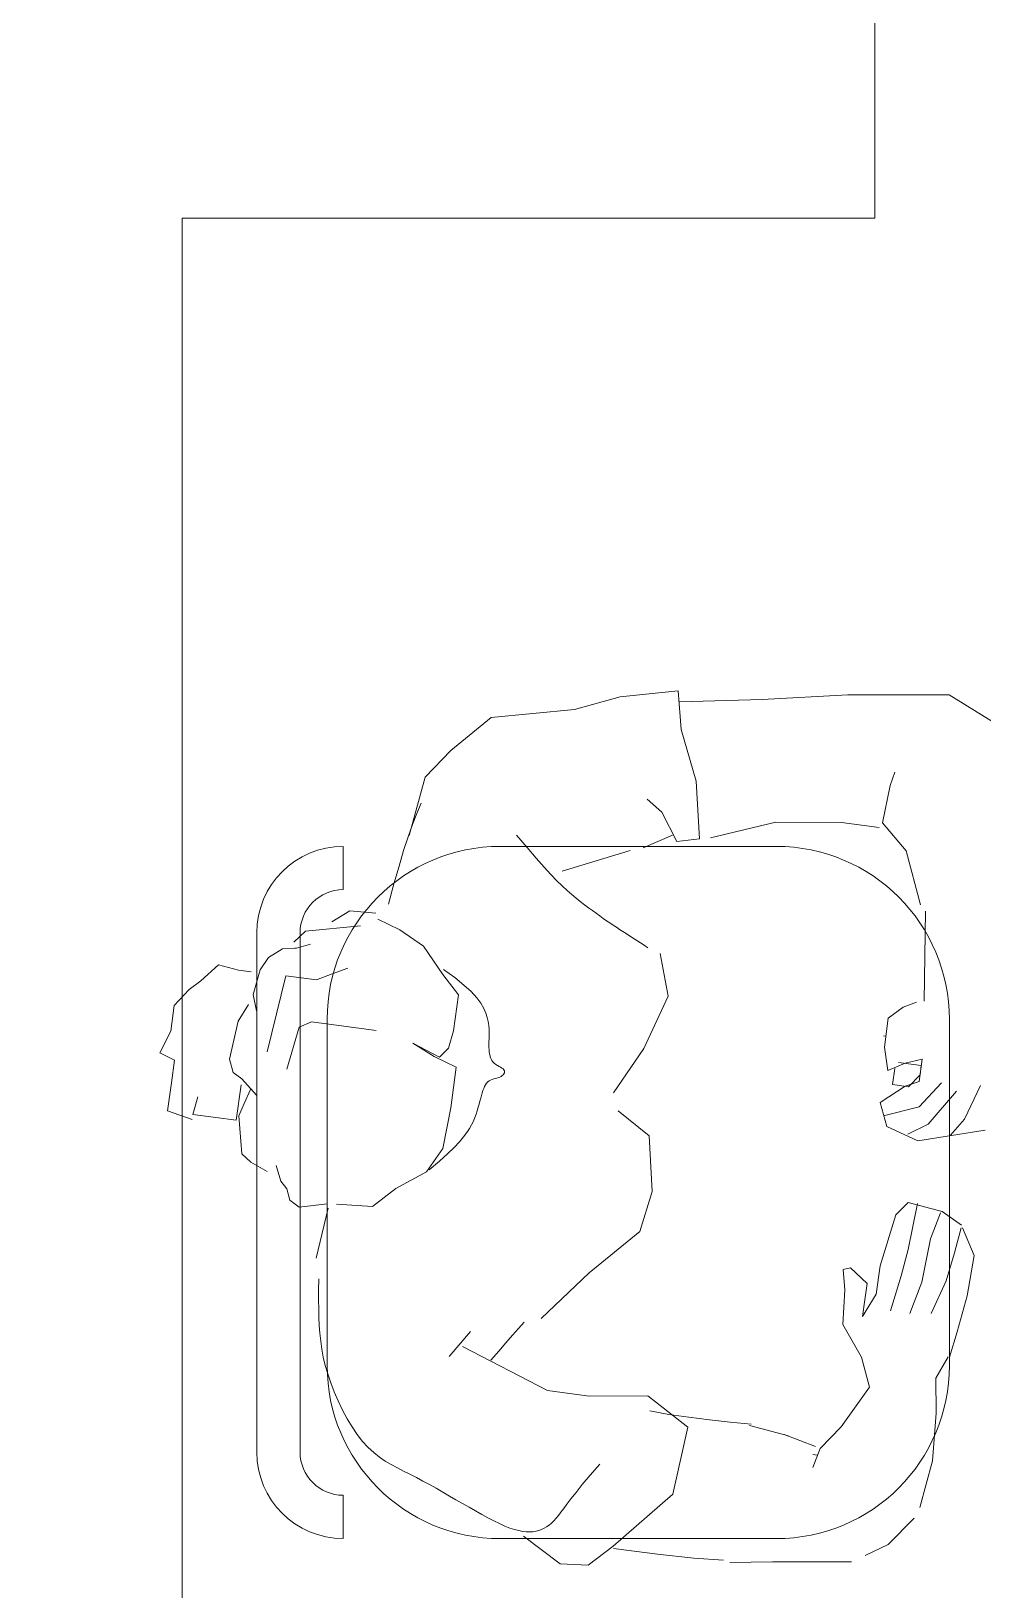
# Model space of a CAD drawing. Header units: metres. Extents: x -17 to 101, y 0 to 79.
# Drawn here: x 57.01 to 57.628, y 28.692 to 29.705 of the extents above; entities that cross this region are included whole.
import ezdxf

# ---------------------------------------------------------------- set-up
doc = ezdxf.new("R2010")
doc.units = ezdxf.units.M
doc.linetypes.add('HIDDEN2', pattern=[0.1875, 0.125, -0.0625])
doc.layers.add('Cotas varias El', color=253, linetype='Continuous', lineweight=13)
doc.layers.add('TOMACORRIENTE', color=5, linetype='HIDDEN2', lineweight=30)

msp = doc.modelspace()

# ---------------------------------------------------------------- linework, layer by layer
at = {"layer": 'Cotas varias El'}
for p, q in [((57.3921, 29.2727), (57.4299, 29.2766)), ((57.4299, 29.2766), (57.4318, 29.2513)), ((57.4845, 29.2709), (57.5402, 29.274)), ((57.5402, 29.274), (57.606, 29.2739)), ((57.606, 29.2739), (57.6389, 29.2535)), ((57.3083, 29.2593), (57.3625, 29.2643)), ((57.3625, 29.2643), (57.3921, 29.2727)), ((57.4308, 29.2694), (57.4845, 29.2709)), ((57.2822, 29.2378), (57.3083, 29.2593)), ((57.4318, 29.2513), (57.4416, 29.2178)), ((57.2655, 29.2205), (57.2822, 29.2378)), ((57.5677, 29.215), (57.5707, 29.2236)), ((57.255, 29.1826), (57.2655, 29.2205)), ((57.4416, 29.2178), (57.4437, 29.1803)), ((57.5627, 29.1908), (57.5677, 29.215)), ((57.2601, 29.1969), (57.2629, 29.2035)), ((57.4192, 29.1977), (57.4097, 29.2062)), ((57.2573, 29.1897), (57.2601, 29.1969)), ((57.4291, 29.1787), (57.4192, 29.1977)), ((57.2544, 29.1817), (57.2573, 29.1897)), ((57.3317, 29.1746), (57.3249, 29.1828)), ((57.4072, 29.1745), (57.4262, 29.1827)), ((57.4933, 29.1912), (57.4509, 29.181)), ((57.5359, 29.1909), (57.4933, 29.1912)), ((57.5604, 29.1876), (57.5359, 29.1909)), ((57.5781, 29.1725), (57.5627, 29.1908)), ((57.2485, 29.1626), (57.2515, 29.1728)), ((57.2515, 29.1728), (57.2544, 29.1817)), ((57.3376, 29.1677), (57.3317, 29.1746)), ((57.3986, 29.1728), (57.3545, 29.1592)), ((57.4437, 29.1803), (57.4291, 29.1787)), ((57.5874, 29.1374), (57.5781, 29.1725)), ((57.2452, 29.1511), (57.2485, 29.1626)), ((57.3427, 29.1619), (57.3376, 29.1677)), ((57.3471, 29.1571), (57.3427, 29.1619)), ((57.351, 29.1531), (57.3471, 29.1571)), ((57.3545, 29.1497), (57.351, 29.1531)), ((57.2417, 29.1378), (57.2452, 29.1511)), ((57.3577, 29.1468), (57.3545, 29.1497)), ((57.3607, 29.1442), (57.3577, 29.1468)), ((57.3635, 29.1418), (57.3607, 29.1442)), ((57.3663, 29.1396), (57.3635, 29.1418)), ((57.2049, 29.1264), (57.2165, 29.1336)), ((57.2165, 29.1336), (57.2335, 29.1321)), ((57.369, 29.1375), (57.3663, 29.1396)), ((57.3716, 29.1355), (57.369, 29.1375)), ((57.3741, 29.1337), (57.3716, 29.1355)), ((57.3765, 29.1319), (57.3741, 29.1337)), ((57.3789, 29.1302), (57.3765, 29.1319)), ((57.5906, 29.1334), (57.5896, 29.0748)), ((57.1877, 29.1203), (57.2235, 29.1238)), ((57.249, 29.1212), (57.2347, 29.1281)), ((57.2645, 29.1106), (57.249, 29.1212)), ((57.3811, 29.1286), (57.3789, 29.1302)), ((57.3833, 29.1271), (57.3811, 29.1286)), ((57.3855, 29.1257), (57.3833, 29.1271)), ((57.3876, 29.1242), (57.3855, 29.1257)), ((57.3897, 29.1228), (57.3876, 29.1242)), ((57.3918, 29.1214), (57.3897, 29.1228)), ((57.3939, 29.1201), (57.3918, 29.1214)), ((57.1801, 29.1132), (57.1877, 29.1203)), ((57.1818, 29.1092), (57.191, 29.1118)), ((57.3961, 29.1187), (57.3939, 29.1201)), ((57.3983, 29.1172), (57.3961, 29.1187)), ((57.4006, 29.1157), (57.3983, 29.1172)), ((57.403, 29.1142), (57.4006, 29.1157)), ((57.4054, 29.1127), (57.403, 29.1142)), ((57.4077, 29.1111), (57.4054, 29.1127)), ((57.4101, 29.1094), (57.4077, 29.1111)), ((57.1582, 29.0951), (57.1637, 29.1032)), ((57.1637, 29.1032), (57.1728, 29.1089)), ((57.1728, 29.1089), (57.1809, 29.1093)), ((57.1809, 29.1093), (57.1818, 29.1092)), ((57.277, 29.0921), (57.2645, 29.1106)), ((57.4234, 29.078), (57.4182, 29.1057)), ((57.1197, 29.088), (57.1312, 29.0985)), ((57.1312, 29.0985), (57.1442, 29.095)), ((57.1442, 29.095), (57.1525, 29.0939)), ((57.1538, 29.0792), (57.1582, 29.0951)), ((57.1629, 29.0419), (57.1749, 29.0913)), ((57.1749, 29.0913), (57.1948, 29.0886)), ((57.1948, 29.0886), (57.2051, 29.0926)), ((57.2051, 29.0926), (57.2153, 29.0962)), ((57.2871, 29.0789), (57.277, 29.0921)), ((57.2848, 29.0901), (57.2775, 29.0954)), ((57.1024, 29.0719), (57.1122, 29.0823)), ((57.1122, 29.0823), (57.1197, 29.088)), ((57.2907, 29.0853), (57.2848, 29.0901)), ((57.2954, 29.081), (57.2907, 29.0853)), ((57.299, 29.077), (57.2954, 29.081)), ((57.1002, 29.0554), (57.1024, 29.0719)), ((57.1439, 29.0618), (57.1507, 29.0727)), ((57.156, 29.0686), (57.1538, 29.0792)), ((57.2839, 29.0556), (57.2871, 29.0789)), ((57.3016, 29.0734), (57.299, 29.077)), ((57.3035, 29.0701), (57.3016, 29.0734)), ((57.4076, 29.0441), (57.4234, 29.078)), ((57.576, 29.071), (57.5664, 29.0637)), ((57.5848, 29.0741), (57.576, 29.071)), ((57.1383, 29.0372), (57.1439, 29.0618)), ((57.1837, 29.0579), (57.1917, 29.0614)), ((57.1917, 29.0614), (57.2337, 29.0557)), ((57.3049, 29.067), (57.3035, 29.0701)), ((57.3058, 29.0642), (57.3049, 29.067)), ((57.3064, 29.0615), (57.3058, 29.0642)), ((57.3068, 29.059), (57.3064, 29.0615)), ((57.5664, 29.0637), (57.5639, 29.0448)), ((57.093, 29.0412), (57.1002, 29.0554)), ((57.1755, 29.0306), (57.1837, 29.0579)), ((57.2807, 29.0443), (57.2839, 29.0556)), ((57.307, 29.0567), (57.3068, 29.059)), ((57.3069, 29.0484), (57.307, 29.0503)), ((57.3071, 29.0544), (57.307, 29.0567)), ((57.307, 29.0503), (57.3071, 29.0523)), ((57.3071, 29.0523), (57.3071, 29.0544)), ((57.1026, 29.0365), (57.093, 29.0412)), ((57.2575, 29.0474), (57.2747, 29.0383)), ((57.2714, 29.0388), (57.2575, 29.0474)), ((57.2747, 29.0383), (57.2807, 29.0443)), ((57.3069, 29.0466), (57.3069, 29.0484)), ((57.3069, 29.0448), (57.3069, 29.0466)), ((57.307, 29.0432), (57.3069, 29.0448)), ((57.3071, 29.0416), (57.307, 29.0432)), ((57.3074, 29.0401), (57.3071, 29.0416)), ((57.3077, 29.0387), (57.3074, 29.0401)), ((57.3879, 29.0153), (57.4076, 29.0441)), ((57.5639, 29.0448), (57.566, 29.0297)), ((57.1006, 29.0216), (57.1026, 29.0365)), ((57.1408, 29.0284), (57.1383, 29.0372)), ((57.2857, 29.0318), (57.2714, 29.0388)), ((57.2821, 29.0054), (57.2857, 29.0318)), ((57.3082, 29.0375), (57.3077, 29.0387)), ((57.3088, 29.0363), (57.3082, 29.0375)), ((57.3095, 29.0353), (57.3088, 29.0363)), ((57.3104, 29.0344), (57.3095, 29.0353)), ((57.3114, 29.0336), (57.3104, 29.0344)), ((57.3124, 29.033), (57.3114, 29.0336)), ((57.3135, 29.0323), (57.3124, 29.033)), ((57.3145, 29.0318), (57.3135, 29.0323)), ((57.3154, 29.0312), (57.3145, 29.0318)), ((57.3161, 29.0307), (57.3154, 29.0312)), ((57.3167, 29.0301), (57.3161, 29.0307)), ((57.317, 29.0295), (57.3167, 29.0301)), ((57.566, 29.0297), (57.5774, 29.0344)), ((57.5706, 29.0311), (57.5692, 29.0206)), ((57.5878, 29.033), (57.5731, 29.035)), ((57.5774, 29.0344), (57.5884, 29.0372)), ((57.5884, 29.0372), (57.5864, 29.0226)), ((57.587, 29.0268), (57.5878, 29.033)), ((57.0981, 29.0035), (57.1006, 29.0216)), ((57.1463, 29.0242), (57.1408, 29.0284)), ((57.1459, 29.0205), (57.1427, 28.9974)), ((57.156, 29.0137), (57.1463, 29.0242)), ((57.304, 29.0194), (57.3046, 29.0205)), ((57.3046, 29.0205), (57.3053, 29.0215)), ((57.3053, 29.0215), (57.3061, 29.0223)), ((57.3061, 29.0223), (57.307, 29.0229)), ((57.307, 29.0229), (57.3079, 29.0235)), ((57.3079, 29.0235), (57.309, 29.0239)), ((57.309, 29.0239), (57.31, 29.0242)), ((57.31, 29.0242), (57.3111, 29.0245)), ((57.3111, 29.0245), (57.3121, 29.0248)), ((57.3121, 29.0248), (57.3131, 29.0251)), ((57.3131, 29.0251), (57.3141, 29.0254)), ((57.3141, 29.0254), (57.3149, 29.0259)), ((57.3149, 29.0259), (57.3156, 29.0264)), ((57.3156, 29.0264), (57.3162, 29.027)), ((57.3162, 29.027), (57.3167, 29.0276)), ((57.3167, 29.0276), (57.317, 29.0282)), ((57.3171, 29.0289), (57.317, 29.0295)), ((57.317, 29.0282), (57.3171, 29.0289)), ((57.5692, 29.0206), (57.5796, 29.0192)), ((57.5864, 29.0226), (57.5774, 29.0195)), ((57.5796, 29.0192), (57.587, 29.0268)), ((57.5864, 29.0062), (57.6009, 29.0216)), ((57.6158, 28.9981), (57.6263, 29.0199)), ((57.1146, 29.0012), (57.1178, 29.0126)), ((57.1478, 29.0083), (57.152, 29.0173)), ((57.3006, 29.0078), (57.3011, 29.0098)), ((57.3011, 29.0098), (57.3016, 29.0117)), ((57.3016, 29.0117), (57.302, 29.0135)), ((57.302, 29.0135), (57.3025, 29.0151)), ((57.3025, 29.0151), (57.303, 29.0167)), ((57.303, 29.0167), (57.3035, 29.0181)), ((57.3035, 29.0181), (57.304, 29.0194)), ((57.5774, 29.0195), (57.5612, 29.0089)), ((57.5923, 28.9948), (57.6108, 29.0162)), ((57.1141, 28.9979), (57.0981, 29.0035)), ((57.1295, 28.9992), (57.1146, 29.0012)), ((57.1444, 29.0003), (57.1478, 29.0083)), ((57.1464, 28.9755), (57.1444, 29.0003)), ((57.2769, 28.9791), (57.2821, 29.0054)), ((57.2977, 28.9991), (57.2986, 29.0014)), ((57.2986, 29.0014), (57.2993, 29.0036)), ((57.2993, 29.0036), (57.3, 29.0058)), ((57.3, 29.0058), (57.3006, 29.0078)), ((57.4111, 28.9873), (57.3908, 29.0036)), ((57.5612, 29.0089), (57.5655, 28.9934)), ((57.5633, 29.0002), (57.5864, 29.0062)), ((57.1427, 28.9974), (57.1295, 28.9992)), ((57.2905, 28.9865), (57.2926, 28.9894)), ((57.2926, 28.9894), (57.2943, 28.992)), ((57.2943, 28.992), (57.2956, 28.9944)), ((57.2956, 28.9944), (57.2968, 28.9968)), ((57.2968, 28.9968), (57.2977, 28.9991)), ((57.5655, 28.9934), (57.5856, 28.9841)), ((57.579, 28.9883), (57.5923, 28.9948)), ((57.5856, 28.9841), (57.6293, 28.991)), ((57.6069, 28.9877), (57.6158, 28.9981)), ((57.2663, 28.9638), (57.2769, 28.9791)), ((57.28, 28.9756), (57.2844, 28.9797)), ((57.2844, 28.9797), (57.2878, 28.9834)), ((57.2878, 28.9834), (57.2905, 28.9865)), ((57.4129, 28.9511), (57.4111, 28.9873)), ((57.1523, 28.9701), (57.1464, 28.9755)), ((57.1629, 28.964), (57.1523, 28.9701)), ((57.2681, 28.9652), (57.2747, 28.9708)), ((57.2747, 28.9708), (57.28, 28.9756)), ((57.1717, 28.9578), (57.1687, 28.9679)), ((57.2464, 28.953), (57.2663, 28.9638)), ((57.1755, 28.9527), (57.1717, 28.9578)), ((57.1776, 28.9455), (57.1755, 28.9527)), ((57.2312, 28.9414), (57.2464, 28.953)), ((57.4049, 28.9251), (57.4129, 28.9511)), ((57.1836, 28.9409), (57.1776, 28.9455)), ((57.2019, 28.943), (57.1836, 28.9409)), ((57.1946, 28.9077), (57.2024, 28.9403)), ((57.2078, 28.9429), (57.2312, 28.9414)), ((57.5794, 28.944), (57.5713, 28.9359)), ((57.5793, 28.9134), (57.5853, 28.9432)), ((57.6013, 28.938), (57.5794, 28.944)), ((57.5713, 28.9359), (57.5611, 28.9028)), ((57.5938, 28.9202), (57.6003, 28.9372)), ((57.614, 28.9292), (57.6013, 28.938)), ((57.372, 28.8981), (57.4049, 28.9251)), ((57.5881, 28.8922), (57.5938, 28.9202)), ((57.6094, 28.9111), (57.6138, 28.9275)), ((57.6221, 28.9094), (57.6147, 28.9274)), ((57.5747, 28.8962), (57.5793, 28.9134)), ((57.604, 28.893), (57.6094, 28.9111)), ((57.6176, 28.8833), (57.6221, 28.9094)), ((57.5419, 28.9015), (57.5371, 28.9004)), ((57.5371, 28.9004), (57.5381, 28.8872)), ((57.5526, 28.8913), (57.5419, 28.9015)), ((57.5611, 28.9028), (57.5586, 28.8844)), ((57.1964, 28.8943), (57.1962, 28.8868)), ((57.3409, 28.8685), (57.372, 28.8981)), ((57.5511, 28.8806), (57.5526, 28.8913)), ((57.5679, 28.8735), (57.5747, 28.8962)), ((57.5803, 28.8718), (57.5881, 28.8922)), ((57.5942, 28.8717), (57.604, 28.893)), ((57.1962, 28.8868), (57.1962, 28.8804)), ((57.1962, 28.8804), (57.1963, 28.8747)), ((57.5381, 28.8872), (57.5369, 28.8646)), ((57.5586, 28.8844), (57.5497, 28.8699)), ((57.5497, 28.8699), (57.5511, 28.8806)), ((57.6112, 28.8598), (57.6176, 28.8833)), ((57.1963, 28.8747), (57.1964, 28.8693)), ((57.1964, 28.8693), (57.1967, 28.864)), ((57.1967, 28.864), (57.197, 28.8589)), ((57.197, 28.8589), (57.1976, 28.8537)), ((57.281, 28.8439), (57.2949, 28.8601)), ((57.3179, 28.8527), (57.3222, 28.8576)), ((57.3222, 28.8576), (57.3262, 28.862)), ((57.3262, 28.862), (57.3299, 28.8661)), ((57.5369, 28.8646), (57.5489, 28.8433)), ((57.6062, 28.8434), (57.6112, 28.8598)), ((57.1976, 28.8537), (57.1983, 28.8486)), ((57.1983, 28.8486), (57.1993, 28.8434)), ((57.345, 28.8218), (57.2897, 28.8504)), ((57.3133, 28.8473), (57.3179, 28.8527)), ((57.1993, 28.8434), (57.2006, 28.838)), ((57.2006, 28.838), (57.2022, 28.8325)), ((57.3082, 28.8414), (57.3133, 28.8473)), ((57.5489, 28.8433), (57.5542, 28.8238)), ((57.6052, 28.8435), (57.5973, 28.8298)), ((57.2022, 28.8325), (57.2041, 28.8267)), ((57.5973, 28.8298), (57.5974, 28.807)), ((57.2041, 28.8267), (57.2064, 28.8208)), ((57.2064, 28.8208), (57.209, 28.8149)), ((57.372, 28.8181), (57.345, 28.8218)), ((57.4101, 28.8183), (57.372, 28.8181)), ((57.4362, 28.7979), (57.4101, 28.8183)), ((57.5542, 28.8238), (57.5358, 28.798)), ((57.209, 28.8149), (57.2118, 28.809)), ((57.2118, 28.809), (57.2148, 28.8033)), ((57.4238, 28.8062), (57.4115, 28.8085)), ((57.5974, 28.807), (57.5951, 28.7759)), ((57.2148, 28.8033), (57.218, 28.798)), ((57.218, 28.798), (57.2214, 28.793)), ((57.4368, 28.8043), (57.4238, 28.8062)), ((57.4264, 28.7543), (57.4362, 28.7979)), ((57.4502, 28.8026), (57.4368, 28.8043)), ((57.4637, 28.8011), (57.4502, 28.8026)), ((57.4772, 28.7998), (57.4637, 28.8011)), ((57.5015, 28.7922), (57.4763, 28.799)), ((57.5358, 28.798), (57.5222, 28.7841)), ((57.2214, 28.793), (57.2248, 28.7885)), ((57.2248, 28.7885), (57.2284, 28.7846)), ((57.5192, 28.7854), (57.4987, 28.793)), ((57.2284, 28.7846), (57.2321, 28.7813)), ((57.2321, 28.7813), (57.2358, 28.7784)), ((57.2358, 28.7784), (57.2396, 28.7758)), ((57.5222, 28.7841), (57.5173, 28.7717)), ((57.5174, 28.7801), (57.5204, 28.7796)), ((57.2396, 28.7758), (57.2435, 28.7735)), ((57.2435, 28.7735), (57.2475, 28.7714)), ((57.2475, 28.7714), (57.2515, 28.7693)), ((57.2515, 28.7693), (57.2556, 28.7672)), ((57.2556, 28.7672), (57.2598, 28.7651)), ((57.3676, 28.7605), (57.3727, 28.7666)), ((57.3727, 28.7666), (57.379, 28.7738)), ((57.5951, 28.7759), (57.5868, 28.7456)), ((57.2598, 28.7651), (57.264, 28.7628)), ((57.264, 28.7628), (57.2683, 28.7605)), ((57.2683, 28.7605), (57.2726, 28.7581)), ((57.2726, 28.7581), (57.2769, 28.7556)), ((57.3635, 28.7554), (57.3676, 28.7605)), ((57.2769, 28.7556), (57.2812, 28.7531)), ((57.2812, 28.7531), (57.2855, 28.7507)), ((57.2855, 28.7507), (57.2898, 28.7482)), ((57.2898, 28.7482), (57.294, 28.7458)), ((57.3555, 28.7449), (57.3576, 28.7478)), ((57.3576, 28.7478), (57.3602, 28.7512)), ((57.3602, 28.7512), (57.3635, 28.7554)), ((57.3876, 28.7205), (57.4264, 28.7543)), ((57.294, 28.7458), (57.2982, 28.7434)), ((57.2982, 28.7434), (57.3023, 28.7411)), ((57.3023, 28.7411), (57.3063, 28.739)), ((57.3063, 28.739), (57.3101, 28.737)), ((57.3101, 28.737), (57.3138, 28.7352)), ((57.3475, 28.7355), (57.3491, 28.737)), ((57.3491, 28.737), (57.3506, 28.7386)), ((57.3506, 28.7386), (57.3521, 28.7405)), ((57.3521, 28.7405), (57.3537, 28.7425)), ((57.3537, 28.7425), (57.3555, 28.7449)), ((57.5664, 28.7216), (57.5832, 28.7388)), ((57.3138, 28.7352), (57.3173, 28.7336)), ((57.3173, 28.7336), (57.3205, 28.7323)), ((57.3205, 28.7323), (57.3235, 28.7313)), ((57.3235, 28.7313), (57.3263, 28.7306)), ((57.3263, 28.7306), (57.3289, 28.7301)), ((57.3289, 28.7301), (57.3312, 28.7298)), ((57.3293, 28.7269), (57.3532, 28.709)), ((57.3312, 28.7298), (57.3334, 28.7298)), ((57.3334, 28.7298), (57.3355, 28.7299)), ((57.3355, 28.7299), (57.3375, 28.7302)), ((57.3375, 28.7302), (57.3393, 28.7307)), ((57.3393, 28.7307), (57.3411, 28.7314)), ((57.3411, 28.7314), (57.3427, 28.7322)), ((57.3427, 28.7322), (57.3444, 28.7331)), ((57.3444, 28.7331), (57.346, 28.7342)), ((57.346, 28.7342), (57.3475, 28.7355)), ((57.3715, 28.7081), (57.3876, 28.7205)), ((57.4164, 28.7152), (57.3879, 28.7189)), ((57.5513, 28.7144), (57.5664, 28.7216)), ((57.3532, 28.709), (57.3715, 28.7081)), ((57.44, 28.7128), (57.4164, 28.7152)), ((57.4594, 28.7114), (57.44, 28.7128)), ((57.4634, 28.7099), (57.4912, 28.7103)), ((57.4912, 28.7103), (57.5424, 28.7103))]:
    msp.add_line(p, q, dxfattribs=at)
at = {"layer": 'Cotas varias El', "linetype": 'ByBlock'}
for p, q in [((57.2123, 29.1754), (57.2123, 29.1473)), ((57.4936, 29.1754), (57.3143, 29.1754)), ((57.1561, 28.7817), (57.1561, 29.1192)), ((57.1842, 28.7817), (57.1842, 29.1192)), ((57.2018, 29.0629), (57.2018, 28.8379)), ((57.6061, 28.8379), (57.6061, 29.0629)), ((57.2123, 28.7254), (57.2123, 28.7536)), ((57.4936, 28.7254), (57.3143, 28.7254))]:
    msp.add_line(p, q, dxfattribs=at)
at = {"layer": 'Cotas varias El', "linetype": 'Continuous'}
msp.add_lwpolyline([(56.8577, 29.9339), (56.8577, 28.3839), (57.1077, 28.3839), (57.1077, 29.5839), (57.5577, 29.5839), (57.5577, 29.9339)], close=True, dxfattribs=at)
at = {"layer": 'Cotas varias El'}
msp.add_lwpolyline([(57.5648, 29.052), (57.5632, 29.0522)], dxfattribs=at)
at = {"layer": 'Cotas varias El', "linetype": 'ByBlock'}
for centre, radius, start, end in [((57.2123, 29.1192), 0.0562, 90, 180), ((57.3143, 29.0629), 0.1125, 90, 180), ((57.4936, 29.0629), 0.1125, 0, 90), ((57.2123, 29.1192), 0.0281, 90, 180), ((57.3143, 28.8379), 0.1125, 180, 270), ((57.4936, 28.8379), 0.1125, 270, 0), ((57.2123, 28.7817), 0.0562, 180, 270), ((57.2123, 28.7817), 0.0281, 180, 270)]:
    msp.add_arc(centre, radius, start, end, dxfattribs=at)
at = {"layer": 'TOMACORRIENTE', "lineweight": 25}
msp.add_arc((57.5648, 29.9798), 2.4907, 266.0288, 348.9324, dxfattribs=at)

doc.saveas('drawing.dxf')
